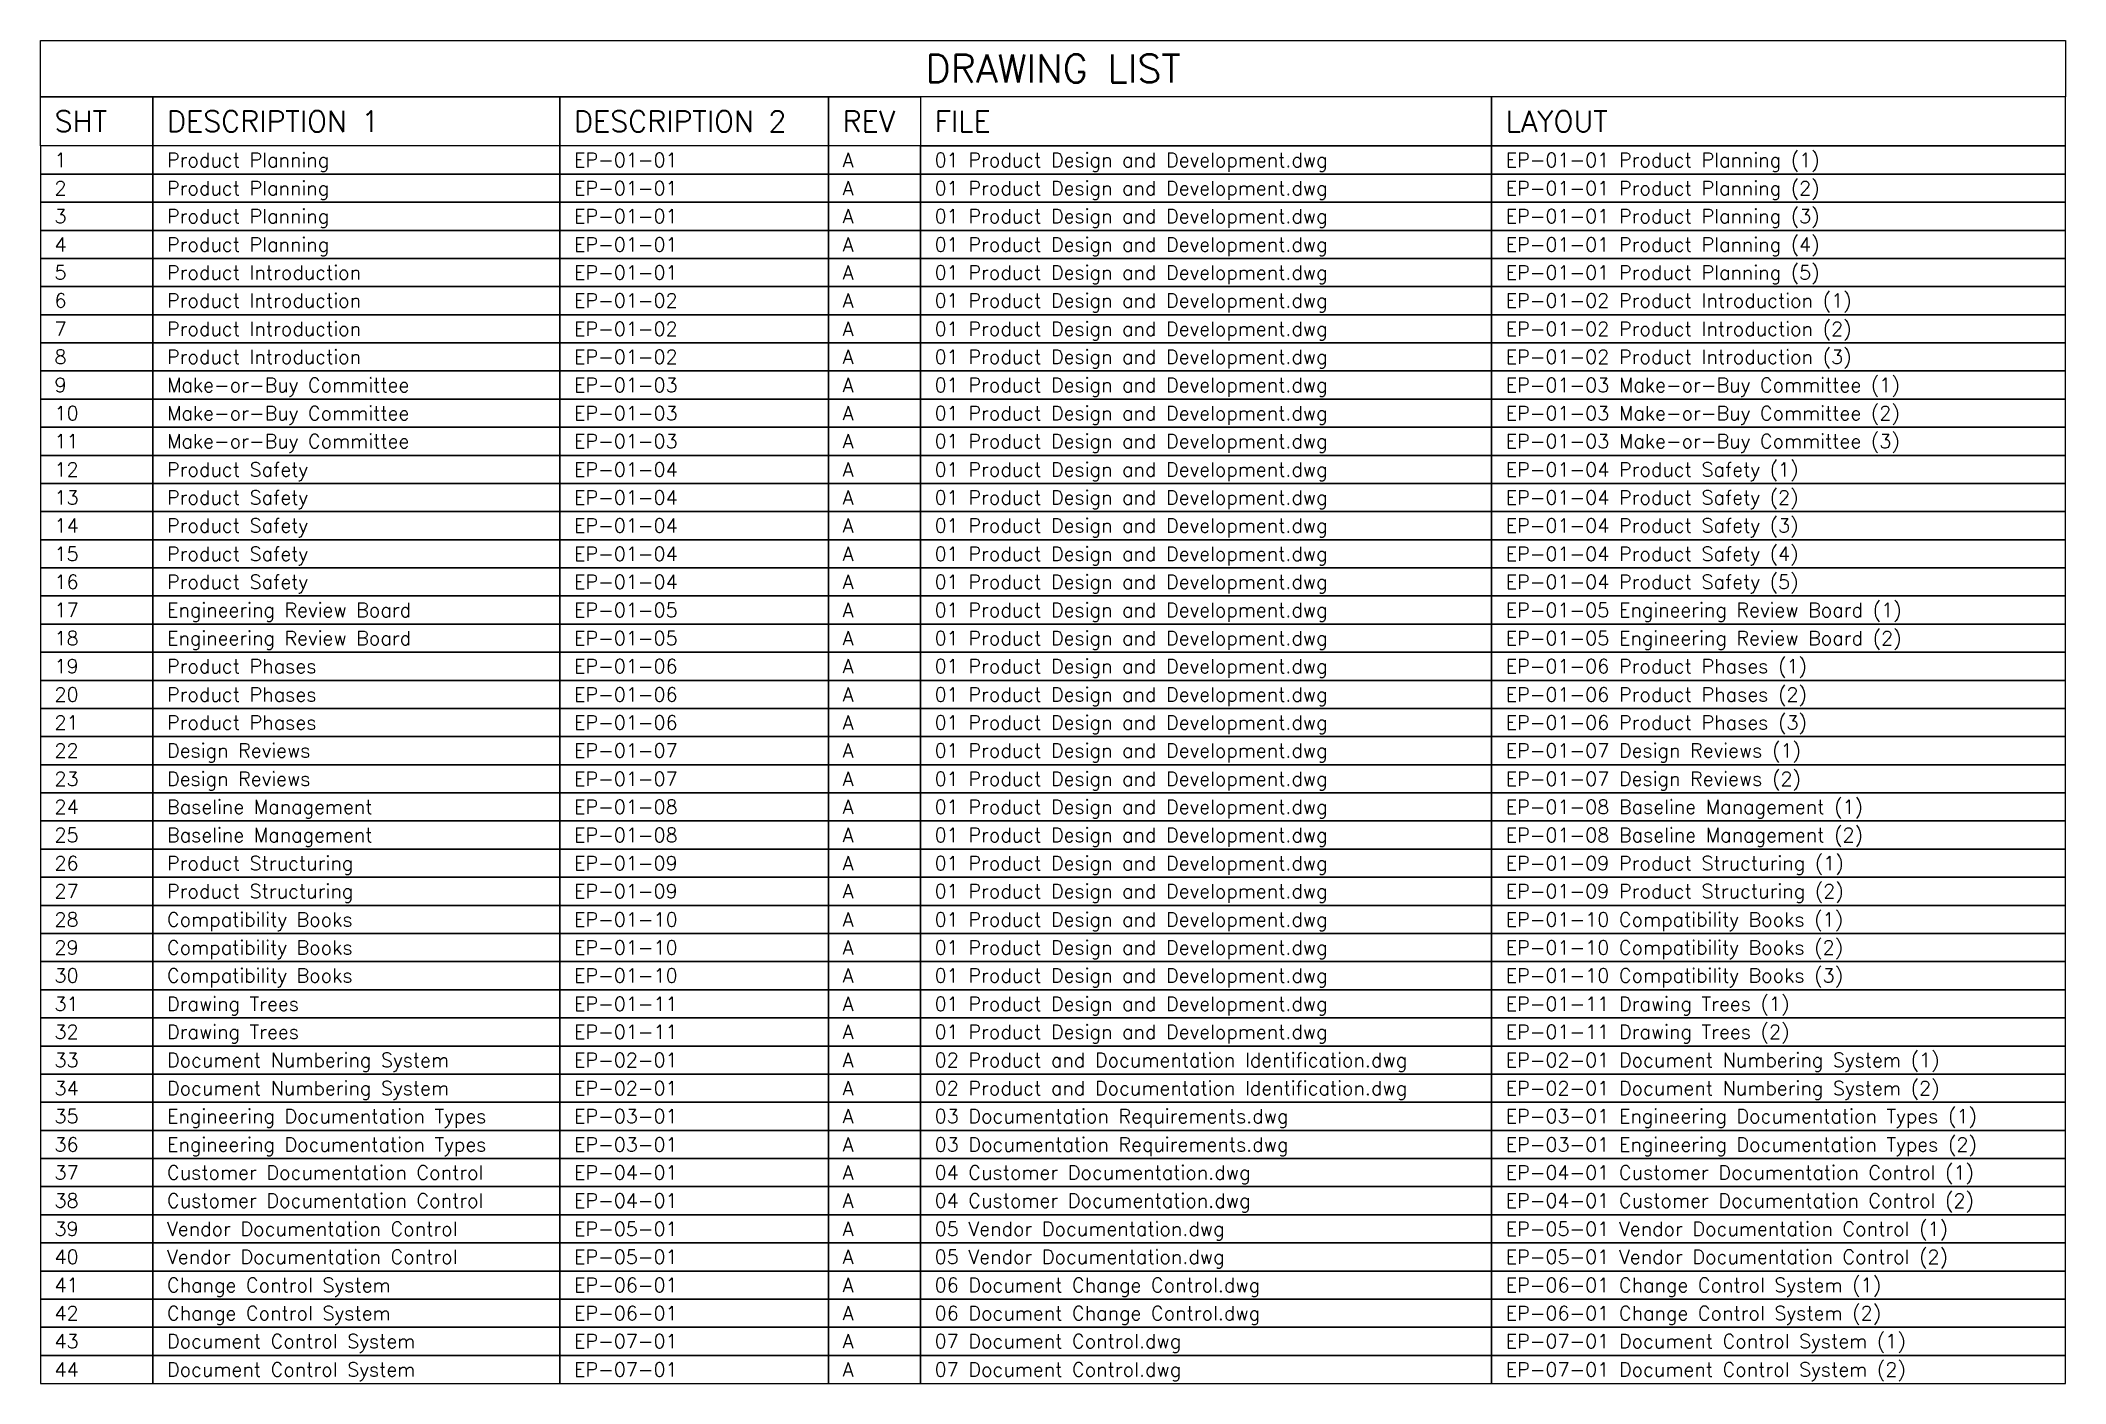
# Model space of a CAD drawing. Header units: inches. Extents: x -2.5 to 15.5, y 0.7 to 12.7.
import ezdxf
from ezdxf.enums import TextEntityAlignment as Align

# ---------------------------------------------------------------- set-up
doc = ezdxf.new("R2010")
doc.units = ezdxf.units.IN
doc.header["$MEASUREMENT"] = 0
doc.styles.get("Standard").update_dxf_attribs({"font": 'simplex.shx'})

msp = doc.modelspace()

# ---------------------------------------------------------------- linework, layer by layer
for points in [[(-2.512, 12.683), (15.49, 12.683), (15.49, 12.183), (-2.512, 12.183)], [(-2.512, 12.183), (-1.512, 12.183), (-1.512, 11.745), (-2.512, 11.745)], [(-1.512, 12.183), (2.106, 12.183), (2.106, 11.745), (-1.512, 11.745)], [(2.106, 12.183), (4.494, 12.183), (4.494, 11.745), (2.106, 11.745)], [(4.494, 12.183), (5.312, 12.183), (5.312, 11.745), (4.494, 11.745)], [(10.388, 12.183), (5.312, 12.183), (5.312, 11.745), (10.388, 11.745)], [(15.49, 12.183), (10.388, 12.183), (10.388, 11.745), (15.49, 11.745)]]:
    msp.add_lwpolyline(points, close=True)
for points in [[(-2.512, 11.745), (-2.512, 11.495), (-1.512, 11.495), (-1.512, 11.745), (-2.512, 11.745)], [(-1.512, 11.745), (-1.512, 11.495), (2.106, 11.495), (2.106, 11.745), (-1.512, 11.745)], [(2.106, 11.745), (2.106, 11.495), (4.494, 11.495), (4.494, 11.745), (2.106, 11.745)], [(4.494, 11.745), (4.494, 11.495), (5.312, 11.495), (5.312, 11.745), (4.494, 11.745)], [(5.312, 11.745), (5.312, 11.495), (10.388, 11.495), (10.388, 11.745), (5.312, 11.745)], [(10.388, 11.745), (10.388, 11.495), (15.49, 11.495), (15.49, 11.745), (10.388, 11.745)], [(-2.512, 11.495), (-2.512, 11.245), (-1.512, 11.245), (-1.512, 11.495), (-2.512, 11.495)], [(-1.512, 11.495), (-1.512, 11.245), (2.106, 11.245), (2.106, 11.495), (-1.512, 11.495)], [(2.106, 11.495), (2.106, 11.245), (4.494, 11.245), (4.494, 11.495), (2.106, 11.495)], [(4.494, 11.495), (4.494, 11.245), (5.312, 11.245), (5.312, 11.495), (4.494, 11.495)], [(5.312, 11.495), (5.312, 11.245), (10.388, 11.245), (10.388, 11.495), (5.312, 11.495)], [(10.388, 11.495), (10.388, 11.245), (15.49, 11.245), (15.49, 11.495), (10.388, 11.495)], [(-2.512, 11.245), (-2.512, 10.995), (-1.512, 10.995), (-1.512, 11.245), (-2.512, 11.245)], [(-1.512, 11.245), (-1.512, 10.995), (2.106, 10.995), (2.106, 11.245), (-1.512, 11.245)], [(2.106, 11.245), (2.106, 10.995), (4.494, 10.995), (4.494, 11.245), (2.106, 11.245)], [(4.494, 11.245), (4.494, 10.995), (5.312, 10.995), (5.312, 11.245), (4.494, 11.245)], [(5.312, 11.245), (5.312, 10.995), (10.388, 10.995), (10.388, 11.245), (5.312, 11.245)], [(10.388, 11.245), (10.388, 10.995), (15.49, 10.995), (15.49, 11.245), (10.388, 11.245)], [(-2.512, 10.995), (-2.512, 10.745), (-1.512, 10.745), (-1.512, 10.995), (-2.512, 10.995)], [(-1.512, 10.995), (-1.512, 10.745), (2.106, 10.745), (2.106, 10.995), (-1.512, 10.995)], [(2.106, 10.995), (2.106, 10.745), (4.494, 10.745), (4.494, 10.995), (2.106, 10.995)], [(4.494, 10.995), (4.494, 10.745), (5.312, 10.745), (5.312, 10.995), (4.494, 10.995)], [(5.312, 10.995), (5.312, 10.745), (10.388, 10.745), (10.388, 10.995), (5.312, 10.995)], [(10.388, 10.995), (10.388, 10.745), (15.49, 10.745), (15.49, 10.995), (10.388, 10.995)], [(-2.512, 10.745), (-2.512, 10.495), (-1.512, 10.495), (-1.512, 10.745), (-2.512, 10.745)], [(-1.512, 10.745), (-1.512, 10.495), (2.106, 10.495), (2.106, 10.745), (-1.512, 10.745)], [(2.106, 10.745), (2.106, 10.495), (4.494, 10.495), (4.494, 10.745), (2.106, 10.745)], [(4.494, 10.745), (4.494, 10.495), (5.312, 10.495), (5.312, 10.745), (4.494, 10.745)], [(5.312, 10.745), (5.312, 10.495), (10.388, 10.495), (10.388, 10.745), (5.312, 10.745)], [(10.388, 10.745), (10.388, 10.495), (15.49, 10.495), (15.49, 10.745), (10.388, 10.745)], [(-2.512, 10.495), (-2.512, 10.245), (-1.512, 10.245), (-1.512, 10.495), (-2.512, 10.495)], [(-1.512, 10.495), (-1.512, 10.245), (2.106, 10.245), (2.106, 10.495), (-1.512, 10.495)], [(2.106, 10.495), (2.106, 10.245), (4.494, 10.245), (4.494, 10.495), (2.106, 10.495)], [(4.494, 10.495), (4.494, 10.245), (5.312, 10.245), (5.312, 10.495), (4.494, 10.495)], [(5.312, 10.495), (5.312, 10.245), (10.388, 10.245), (10.388, 10.495), (5.312, 10.495)], [(10.388, 10.495), (10.388, 10.245), (15.49, 10.245), (15.49, 10.495), (10.388, 10.495)], [(-2.512, 10.245), (-2.512, 9.995), (-1.512, 9.995), (-1.512, 10.245), (-2.512, 10.245)], [(-1.512, 10.245), (-1.512, 9.995), (2.106, 9.995), (2.106, 10.245), (-1.512, 10.245)], [(2.106, 10.245), (2.106, 9.995), (4.494, 9.995), (4.494, 10.245), (2.106, 10.245)], [(4.494, 10.245), (4.494, 9.995), (5.312, 9.995), (5.312, 10.245), (4.494, 10.245)], [(5.312, 10.245), (5.312, 9.995), (10.388, 9.995), (10.388, 10.245), (5.312, 10.245)], [(10.388, 10.245), (10.388, 9.995), (15.49, 9.995), (15.49, 10.245), (10.388, 10.245)], [(-2.512, 9.995), (-2.512, 9.745), (-1.512, 9.745), (-1.512, 9.995), (-2.512, 9.995)], [(-1.512, 9.995), (-1.512, 9.745), (2.106, 9.745), (2.106, 9.995), (-1.512, 9.995)], [(2.106, 9.995), (2.106, 9.745), (4.494, 9.745), (4.494, 9.995), (2.106, 9.995)], [(4.494, 9.995), (4.494, 9.745), (5.312, 9.745), (5.312, 9.995), (4.494, 9.995)], [(5.312, 9.995), (5.312, 9.745), (10.388, 9.745), (10.388, 9.995), (5.312, 9.995)], [(10.388, 9.995), (10.388, 9.745), (15.49, 9.745), (15.49, 9.995), (10.388, 9.995)], [(-2.512, 9.745), (-2.512, 9.495), (-1.512, 9.495), (-1.512, 9.745), (-2.512, 9.745)], [(-1.512, 9.745), (-1.512, 9.495), (2.106, 9.495), (2.106, 9.745), (-1.512, 9.745)], [(2.106, 9.745), (2.106, 9.495), (4.494, 9.495), (4.494, 9.745), (2.106, 9.745)], [(4.494, 9.745), (4.494, 9.495), (5.312, 9.495), (5.312, 9.745), (4.494, 9.745)], [(5.312, 9.745), (5.312, 9.495), (10.388, 9.495), (10.388, 9.745), (5.312, 9.745)], [(10.388, 9.745), (10.388, 9.495), (15.49, 9.495), (15.49, 9.745), (10.388, 9.745)], [(-2.512, 9.495), (-2.512, 9.245), (-1.512, 9.245), (-1.512, 9.495), (-2.512, 9.495)], [(-1.512, 9.495), (-1.512, 9.245), (2.106, 9.245), (2.106, 9.495), (-1.512, 9.495)], [(2.106, 9.495), (2.106, 9.245), (4.494, 9.245), (4.494, 9.495), (2.106, 9.495)], [(4.494, 9.495), (4.494, 9.245), (5.312, 9.245), (5.312, 9.495), (4.494, 9.495)], [(5.312, 9.495), (5.312, 9.245), (10.388, 9.245), (10.388, 9.495), (5.312, 9.495)], [(10.388, 9.495), (10.388, 9.245), (15.49, 9.245), (15.49, 9.495), (10.388, 9.495)], [(-2.512, 9.245), (-2.512, 8.995), (-1.512, 8.995), (-1.512, 9.245), (-2.512, 9.245)], [(-1.512, 9.245), (-1.512, 8.995), (2.106, 8.995), (2.106, 9.245), (-1.512, 9.245)], [(2.106, 9.245), (2.106, 8.995), (4.494, 8.995), (4.494, 9.245), (2.106, 9.245)], [(4.494, 9.245), (4.494, 8.995), (5.312, 8.995), (5.312, 9.245), (4.494, 9.245)], [(5.312, 9.245), (5.312, 8.995), (10.388, 8.995), (10.388, 9.245), (5.312, 9.245)], [(10.388, 9.245), (10.388, 8.995), (15.49, 8.995), (15.49, 9.245), (10.388, 9.245)], [(-2.512, 8.995), (-2.512, 8.745), (-1.512, 8.745), (-1.512, 8.995), (-2.512, 8.995)], [(-1.512, 8.995), (-1.512, 8.745), (2.106, 8.745), (2.106, 8.995), (-1.512, 8.995)], [(2.106, 8.995), (2.106, 8.745), (4.494, 8.745), (4.494, 8.995), (2.106, 8.995)], [(4.494, 8.995), (4.494, 8.745), (5.312, 8.745), (5.312, 8.995), (4.494, 8.995)], [(5.312, 8.995), (5.312, 8.745), (10.388, 8.745), (10.388, 8.995), (5.312, 8.995)], [(10.388, 8.995), (10.388, 8.745), (15.49, 8.745), (15.49, 8.995), (10.388, 8.995)], [(-2.512, 8.745), (-2.512, 8.495), (-1.512, 8.495), (-1.512, 8.745), (-2.512, 8.745)], [(-1.512, 8.745), (-1.512, 8.495), (2.106, 8.495), (2.106, 8.745), (-1.512, 8.745)], [(2.106, 8.745), (2.106, 8.495), (4.494, 8.495), (4.494, 8.745), (2.106, 8.745)], [(4.494, 8.745), (4.494, 8.495), (5.312, 8.495), (5.312, 8.745), (4.494, 8.745)], [(5.312, 8.745), (5.312, 8.495), (10.388, 8.495), (10.388, 8.745), (5.312, 8.745)], [(10.388, 8.745), (10.388, 8.495), (15.49, 8.495), (15.49, 8.745), (10.388, 8.745)], [(-2.512, 8.495), (-2.512, 8.245), (-1.512, 8.245), (-1.512, 8.495), (-2.512, 8.495)], [(-1.512, 8.495), (-1.512, 8.245), (2.106, 8.245), (2.106, 8.495), (-1.512, 8.495)], [(2.106, 8.495), (2.106, 8.245), (4.494, 8.245), (4.494, 8.495), (2.106, 8.495)], [(4.494, 8.495), (4.494, 8.245), (5.312, 8.245), (5.312, 8.495), (4.494, 8.495)], [(5.312, 8.495), (5.312, 8.245), (10.388, 8.245), (10.388, 8.495), (5.312, 8.495)], [(10.388, 8.495), (10.388, 8.245), (15.49, 8.245), (15.49, 8.495), (10.388, 8.495)], [(-2.512, 8.245), (-2.512, 7.995), (-1.512, 7.995), (-1.512, 8.245), (-2.512, 8.245)], [(-1.512, 8.245), (-1.512, 7.995), (2.106, 7.995), (2.106, 8.245), (-1.512, 8.245)], [(2.106, 8.245), (2.106, 7.995), (4.494, 7.995), (4.494, 8.245), (2.106, 8.245)], [(4.494, 8.245), (4.494, 7.995), (5.312, 7.995), (5.312, 8.245), (4.494, 8.245)], [(5.312, 8.245), (5.312, 7.995), (10.388, 7.995), (10.388, 8.245), (5.312, 8.245)], [(10.388, 8.245), (10.388, 7.995), (15.49, 7.995), (15.49, 8.245), (10.388, 8.245)], [(-2.512, 7.995), (-2.512, 7.745), (-1.512, 7.745), (-1.512, 7.995), (-2.512, 7.995)], [(-1.512, 7.995), (-1.512, 7.745), (2.106, 7.745), (2.106, 7.995), (-1.512, 7.995)], [(2.106, 7.995), (2.106, 7.745), (4.494, 7.745), (4.494, 7.995), (2.106, 7.995)], [(4.494, 7.995), (4.494, 7.745), (5.312, 7.745), (5.312, 7.995), (4.494, 7.995)], [(5.312, 7.995), (5.312, 7.745), (10.388, 7.745), (10.388, 7.995), (5.312, 7.995)], [(10.388, 7.995), (10.388, 7.745), (15.49, 7.745), (15.49, 7.995), (10.388, 7.995)], [(-2.512, 7.745), (-2.512, 7.495), (-1.512, 7.495), (-1.512, 7.745), (-2.512, 7.745)], [(-1.512, 7.745), (-1.512, 7.495), (2.106, 7.495), (2.106, 7.745), (-1.512, 7.745)], [(2.106, 7.745), (2.106, 7.495), (4.494, 7.495), (4.494, 7.745), (2.106, 7.745)], [(4.494, 7.745), (4.494, 7.495), (5.312, 7.495), (5.312, 7.745), (4.494, 7.745)], [(5.312, 7.745), (5.312, 7.495), (10.388, 7.495), (10.388, 7.745), (5.312, 7.745)], [(10.388, 7.745), (10.388, 7.495), (15.49, 7.495), (15.49, 7.745), (10.388, 7.745)], [(-2.512, 7.495), (-2.512, 7.245), (-1.512, 7.245), (-1.512, 7.495), (-2.512, 7.495)], [(-1.512, 7.495), (-1.512, 7.245), (2.106, 7.245), (2.106, 7.495), (-1.512, 7.495)], [(2.106, 7.495), (2.106, 7.245), (4.494, 7.245), (4.494, 7.495), (2.106, 7.495)], [(4.494, 7.495), (4.494, 7.245), (5.312, 7.245), (5.312, 7.495), (4.494, 7.495)], [(5.312, 7.495), (5.312, 7.245), (10.388, 7.245), (10.388, 7.495), (5.312, 7.495)], [(10.388, 7.495), (10.388, 7.245), (15.49, 7.245), (15.49, 7.495), (10.388, 7.495)], [(-2.512, 7.245), (-2.512, 6.995), (-1.512, 6.995), (-1.512, 7.245), (-2.512, 7.245)], [(-1.512, 7.245), (-1.512, 6.995), (2.106, 6.995), (2.106, 7.245), (-1.512, 7.245)], [(2.106, 7.245), (2.106, 6.995), (4.494, 6.995), (4.494, 7.245), (2.106, 7.245)], [(4.494, 7.245), (4.494, 6.995), (5.312, 6.995), (5.312, 7.245), (4.494, 7.245)], [(5.312, 7.245), (5.312, 6.995), (10.388, 6.995), (10.388, 7.245), (5.312, 7.245)], [(10.388, 7.245), (10.388, 6.995), (15.49, 6.995), (15.49, 7.245), (10.388, 7.245)], [(-2.512, 6.995), (-2.512, 6.745), (-1.512, 6.745), (-1.512, 6.995), (-2.512, 6.995)], [(-1.512, 6.995), (-1.512, 6.745), (2.106, 6.745), (2.106, 6.995), (-1.512, 6.995)], [(2.106, 6.995), (2.106, 6.745), (4.494, 6.745), (4.494, 6.995), (2.106, 6.995)], [(4.494, 6.995), (4.494, 6.745), (5.312, 6.745), (5.312, 6.995), (4.494, 6.995)], [(5.312, 6.995), (5.312, 6.745), (10.388, 6.745), (10.388, 6.995), (5.312, 6.995)], [(10.388, 6.995), (10.388, 6.745), (15.49, 6.745), (15.49, 6.995), (10.388, 6.995)], [(-2.512, 6.745), (-2.512, 6.495), (-1.512, 6.495), (-1.512, 6.745), (-2.512, 6.745)], [(-1.512, 6.745), (-1.512, 6.495), (2.106, 6.495), (2.106, 6.745), (-1.512, 6.745)], [(2.106, 6.745), (2.106, 6.495), (4.494, 6.495), (4.494, 6.745), (2.106, 6.745)], [(4.494, 6.745), (4.494, 6.495), (5.312, 6.495), (5.312, 6.745), (4.494, 6.745)], [(5.312, 6.745), (5.312, 6.495), (10.388, 6.495), (10.388, 6.745), (5.312, 6.745)], [(10.388, 6.745), (10.388, 6.495), (15.49, 6.495), (15.49, 6.745), (10.388, 6.745)], [(-2.512, 6.495), (-2.512, 6.245), (-1.512, 6.245), (-1.512, 6.495), (-2.512, 6.495)], [(-1.512, 6.495), (-1.512, 6.245), (2.106, 6.245), (2.106, 6.495), (-1.512, 6.495)], [(2.106, 6.495), (2.106, 6.245), (4.494, 6.245), (4.494, 6.495), (2.106, 6.495)], [(4.494, 6.495), (4.494, 6.245), (5.312, 6.245), (5.312, 6.495), (4.494, 6.495)], [(5.312, 6.495), (5.312, 6.245), (10.388, 6.245), (10.388, 6.495), (5.312, 6.495)], [(10.388, 6.495), (10.388, 6.245), (15.49, 6.245), (15.49, 6.495), (10.388, 6.495)], [(-2.512, 6.245), (-2.512, 5.995), (-1.512, 5.995), (-1.512, 6.245), (-2.512, 6.245)], [(-1.512, 6.245), (-1.512, 5.995), (2.106, 5.995), (2.106, 6.245), (-1.512, 6.245)], [(2.106, 6.245), (2.106, 5.995), (4.494, 5.995), (4.494, 6.245), (2.106, 6.245)], [(4.494, 6.245), (4.494, 5.995), (5.312, 5.995), (5.312, 6.245), (4.494, 6.245)], [(5.312, 6.245), (5.312, 5.995), (10.388, 5.995), (10.388, 6.245), (5.312, 6.245)], [(10.388, 6.245), (10.388, 5.995), (15.49, 5.995), (15.49, 6.245), (10.388, 6.245)], [(-2.512, 5.995), (-2.512, 5.745), (-1.512, 5.745), (-1.512, 5.995), (-2.512, 5.995)], [(-1.512, 5.995), (-1.512, 5.745), (2.106, 5.745), (2.106, 5.995), (-1.512, 5.995)], [(2.106, 5.995), (2.106, 5.745), (4.494, 5.745), (4.494, 5.995), (2.106, 5.995)], [(4.494, 5.995), (4.494, 5.745), (5.312, 5.745), (5.312, 5.995), (4.494, 5.995)], [(5.312, 5.995), (5.312, 5.745), (10.388, 5.745), (10.388, 5.995), (5.312, 5.995)], [(10.388, 5.995), (10.388, 5.745), (15.49, 5.745), (15.49, 5.995), (10.388, 5.995)], [(-2.512, 5.745), (-2.512, 5.495), (-1.512, 5.495), (-1.512, 5.745), (-2.512, 5.745)], [(-1.512, 5.745), (-1.512, 5.495), (2.106, 5.495), (2.106, 5.745), (-1.512, 5.745)], [(2.106, 5.745), (2.106, 5.495), (4.494, 5.495), (4.494, 5.745), (2.106, 5.745)], [(4.494, 5.745), (4.494, 5.495), (5.312, 5.495), (5.312, 5.745), (4.494, 5.745)], [(5.312, 5.745), (5.312, 5.495), (10.388, 5.495), (10.388, 5.745), (5.312, 5.745)], [(10.388, 5.745), (10.388, 5.495), (15.49, 5.495), (15.49, 5.745), (10.388, 5.745)], [(-2.512, 5.495), (-2.512, 5.245), (-1.512, 5.245), (-1.512, 5.495), (-2.512, 5.495)], [(-1.512, 5.495), (-1.512, 5.245), (2.106, 5.245), (2.106, 5.495), (-1.512, 5.495)], [(2.106, 5.495), (2.106, 5.245), (4.494, 5.245), (4.494, 5.495), (2.106, 5.495)], [(4.494, 5.495), (4.494, 5.245), (5.312, 5.245), (5.312, 5.495), (4.494, 5.495)], [(5.312, 5.495), (5.312, 5.245), (10.388, 5.245), (10.388, 5.495), (5.312, 5.495)], [(10.388, 5.495), (10.388, 5.245), (15.49, 5.245), (15.49, 5.495), (10.388, 5.495)], [(-2.512, 5.245), (-2.512, 4.995), (-1.512, 4.995), (-1.512, 5.245), (-2.512, 5.245)], [(-1.512, 5.245), (-1.512, 4.995), (2.106, 4.995), (2.106, 5.245), (-1.512, 5.245)], [(2.106, 5.245), (2.106, 4.995), (4.494, 4.995), (4.494, 5.245), (2.106, 5.245)], [(4.494, 5.245), (4.494, 4.995), (5.312, 4.995), (5.312, 5.245), (4.494, 5.245)], [(5.312, 5.245), (5.312, 4.995), (10.388, 4.995), (10.388, 5.245), (5.312, 5.245)], [(10.388, 5.245), (10.388, 4.995), (15.49, 4.995), (15.49, 5.245), (10.388, 5.245)], [(-2.512, 4.995), (-2.512, 4.745), (-1.512, 4.745), (-1.512, 4.995), (-2.512, 4.995)], [(-1.512, 4.995), (-1.512, 4.745), (2.106, 4.745), (2.106, 4.995), (-1.512, 4.995)], [(2.106, 4.995), (2.106, 4.745), (4.494, 4.745), (4.494, 4.995), (2.106, 4.995)], [(4.494, 4.995), (4.494, 4.745), (5.312, 4.745), (5.312, 4.995), (4.494, 4.995)], [(5.312, 4.995), (5.312, 4.745), (10.388, 4.745), (10.388, 4.995), (5.312, 4.995)], [(10.388, 4.995), (10.388, 4.745), (15.49, 4.745), (15.49, 4.995), (10.388, 4.995)], [(-2.512, 4.745), (-2.512, 4.495), (-1.512, 4.495), (-1.512, 4.745), (-2.512, 4.745)], [(-1.512, 4.745), (-1.512, 4.495), (2.106, 4.495), (2.106, 4.745), (-1.512, 4.745)], [(2.106, 4.745), (2.106, 4.495), (4.494, 4.495), (4.494, 4.745), (2.106, 4.745)], [(4.494, 4.745), (4.494, 4.495), (5.312, 4.495), (5.312, 4.745), (4.494, 4.745)], [(5.312, 4.745), (5.312, 4.495), (10.388, 4.495), (10.388, 4.745), (5.312, 4.745)], [(10.388, 4.745), (10.388, 4.495), (15.49, 4.495), (15.49, 4.745), (10.388, 4.745)], [(-2.512, 4.495), (-2.512, 4.245), (-1.512, 4.245), (-1.512, 4.495), (-2.512, 4.495)], [(-1.512, 4.495), (-1.512, 4.245), (2.106, 4.245), (2.106, 4.495), (-1.512, 4.495)], [(2.106, 4.495), (2.106, 4.245), (4.494, 4.245), (4.494, 4.495), (2.106, 4.495)], [(4.494, 4.495), (4.494, 4.245), (5.312, 4.245), (5.312, 4.495), (4.494, 4.495)], [(5.312, 4.495), (5.312, 4.245), (10.388, 4.245), (10.388, 4.495), (5.312, 4.495)], [(10.388, 4.495), (10.388, 4.245), (15.49, 4.245), (15.49, 4.495), (10.388, 4.495)], [(-2.512, 4.245), (-2.512, 3.995), (-1.512, 3.995), (-1.512, 4.245), (-2.512, 4.245)], [(-1.512, 4.245), (-1.512, 3.995), (2.106, 3.995), (2.106, 4.245), (-1.512, 4.245)], [(2.106, 4.245), (2.106, 3.995), (4.494, 3.995), (4.494, 4.245), (2.106, 4.245)], [(4.494, 4.245), (4.494, 3.995), (5.312, 3.995), (5.312, 4.245), (4.494, 4.245)], [(5.312, 4.245), (5.312, 3.995), (10.388, 3.995), (10.388, 4.245), (5.312, 4.245)], [(10.388, 4.245), (10.388, 3.995), (15.49, 3.995), (15.49, 4.245), (10.388, 4.245)], [(-2.512, 3.995), (-2.512, 3.745), (-1.512, 3.745), (-1.512, 3.995), (-2.512, 3.995)], [(-1.512, 3.995), (-1.512, 3.745), (2.106, 3.745), (2.106, 3.995), (-1.512, 3.995)], [(2.106, 3.995), (2.106, 3.745), (4.494, 3.745), (4.494, 3.995), (2.106, 3.995)], [(4.494, 3.995), (4.494, 3.745), (5.312, 3.745), (5.312, 3.995), (4.494, 3.995)], [(5.312, 3.995), (5.312, 3.745), (10.388, 3.745), (10.388, 3.995), (5.312, 3.995)], [(10.388, 3.995), (10.388, 3.745), (15.49, 3.745), (15.49, 3.995), (10.388, 3.995)], [(-2.512, 3.745), (-2.512, 3.495), (-1.512, 3.495), (-1.512, 3.745), (-2.512, 3.745)], [(-1.512, 3.745), (-1.512, 3.495), (2.106, 3.495), (2.106, 3.745), (-1.512, 3.745)], [(2.106, 3.745), (2.106, 3.495), (4.494, 3.495), (4.494, 3.745), (2.106, 3.745)], [(4.494, 3.745), (4.494, 3.495), (5.312, 3.495), (5.312, 3.745), (4.494, 3.745)], [(5.312, 3.745), (5.312, 3.495), (10.388, 3.495), (10.388, 3.745), (5.312, 3.745)], [(10.388, 3.745), (10.388, 3.495), (15.49, 3.495), (15.49, 3.745), (10.388, 3.745)], [(-2.512, 3.495), (-2.512, 3.245), (-1.512, 3.245), (-1.512, 3.495), (-2.512, 3.495)], [(-1.512, 3.495), (-1.512, 3.245), (2.106, 3.245), (2.106, 3.495), (-1.512, 3.495)], [(2.106, 3.495), (2.106, 3.245), (4.494, 3.245), (4.494, 3.495), (2.106, 3.495)], [(4.494, 3.495), (4.494, 3.245), (5.312, 3.245), (5.312, 3.495), (4.494, 3.495)], [(5.312, 3.495), (5.312, 3.245), (10.388, 3.245), (10.388, 3.495), (5.312, 3.495)], [(10.388, 3.495), (10.388, 3.245), (15.49, 3.245), (15.49, 3.495), (10.388, 3.495)], [(-2.512, 3.245), (-2.512, 2.995), (-1.512, 2.995), (-1.512, 3.245), (-2.512, 3.245)], [(-1.512, 3.245), (-1.512, 2.995), (2.106, 2.995), (2.106, 3.245), (-1.512, 3.245)], [(2.106, 3.245), (2.106, 2.995), (4.494, 2.995), (4.494, 3.245), (2.106, 3.245)], [(4.494, 3.245), (4.494, 2.995), (5.312, 2.995), (5.312, 3.245), (4.494, 3.245)], [(5.312, 3.245), (5.312, 2.995), (10.388, 2.995), (10.388, 3.245), (5.312, 3.245)], [(10.388, 3.245), (10.388, 2.995), (15.49, 2.995), (15.49, 3.245), (10.388, 3.245)], [(-2.512, 2.995), (-2.512, 2.745), (-1.512, 2.745), (-1.512, 2.995), (-2.512, 2.995)], [(-1.512, 2.995), (-1.512, 2.745), (2.106, 2.745), (2.106, 2.995), (-1.512, 2.995)], [(2.106, 2.995), (2.106, 2.745), (4.494, 2.745), (4.494, 2.995), (2.106, 2.995)], [(4.494, 2.995), (4.494, 2.745), (5.312, 2.745), (5.312, 2.995), (4.494, 2.995)], [(5.312, 2.995), (5.312, 2.745), (10.388, 2.745), (10.388, 2.995), (5.312, 2.995)], [(10.388, 2.995), (10.388, 2.745), (15.49, 2.745), (15.49, 2.995), (10.388, 2.995)], [(-2.512, 2.745), (-2.512, 2.495), (-1.512, 2.495), (-1.512, 2.745), (-2.512, 2.745)], [(-1.512, 2.745), (-1.512, 2.495), (2.106, 2.495), (2.106, 2.745), (-1.512, 2.745)], [(2.106, 2.745), (2.106, 2.495), (4.494, 2.495), (4.494, 2.745), (2.106, 2.745)], [(4.494, 2.745), (4.494, 2.495), (5.312, 2.495), (5.312, 2.745), (4.494, 2.745)], [(5.312, 2.745), (5.312, 2.495), (10.388, 2.495), (10.388, 2.745), (5.312, 2.745)], [(10.388, 2.745), (10.388, 2.495), (15.49, 2.495), (15.49, 2.745), (10.388, 2.745)], [(-2.512, 2.495), (-2.512, 2.245), (-1.512, 2.245), (-1.512, 2.495), (-2.512, 2.495)], [(-1.512, 2.495), (-1.512, 2.245), (2.106, 2.245), (2.106, 2.495), (-1.512, 2.495)], [(2.106, 2.495), (2.106, 2.245), (4.494, 2.245), (4.494, 2.495), (2.106, 2.495)], [(4.494, 2.495), (4.494, 2.245), (5.312, 2.245), (5.312, 2.495), (4.494, 2.495)], [(5.312, 2.495), (5.312, 2.245), (10.388, 2.245), (10.388, 2.495), (5.312, 2.495)], [(10.388, 2.495), (10.388, 2.245), (15.49, 2.245), (15.49, 2.495), (10.388, 2.495)], [(-2.512, 2.245), (-2.512, 1.995), (-1.512, 1.995), (-1.512, 2.245), (-2.512, 2.245)], [(-1.512, 2.245), (-1.512, 1.995), (2.106, 1.995), (2.106, 2.245), (-1.512, 2.245)], [(2.106, 2.245), (2.106, 1.995), (4.494, 1.995), (4.494, 2.245), (2.106, 2.245)], [(4.494, 2.245), (4.494, 1.995), (5.312, 1.995), (5.312, 2.245), (4.494, 2.245)], [(5.312, 2.245), (5.312, 1.995), (10.388, 1.995), (10.388, 2.245), (5.312, 2.245)], [(10.388, 2.245), (10.388, 1.995), (15.49, 1.995), (15.49, 2.245), (10.388, 2.245)], [(-2.512, 1.995), (-2.512, 1.745), (-1.512, 1.745), (-1.512, 1.995), (-2.512, 1.995)], [(-1.512, 1.995), (-1.512, 1.745), (2.106, 1.745), (2.106, 1.995), (-1.512, 1.995)], [(2.106, 1.995), (2.106, 1.745), (4.494, 1.745), (4.494, 1.995), (2.106, 1.995)], [(4.494, 1.995), (4.494, 1.745), (5.312, 1.745), (5.312, 1.995), (4.494, 1.995)], [(5.312, 1.995), (5.312, 1.745), (10.388, 1.745), (10.388, 1.995), (5.312, 1.995)], [(10.388, 1.995), (10.388, 1.745), (15.49, 1.745), (15.49, 1.995), (10.388, 1.995)], [(-2.512, 1.745), (-2.512, 1.495), (-1.512, 1.495), (-1.512, 1.745), (-2.512, 1.745)], [(-1.512, 1.745), (-1.512, 1.495), (2.106, 1.495), (2.106, 1.745), (-1.512, 1.745)], [(2.106, 1.745), (2.106, 1.495), (4.494, 1.495), (4.494, 1.745), (2.106, 1.745)], [(4.494, 1.745), (4.494, 1.495), (5.312, 1.495), (5.312, 1.745), (4.494, 1.745)], [(5.312, 1.745), (5.312, 1.495), (10.388, 1.495), (10.388, 1.745), (5.312, 1.745)], [(10.388, 1.745), (10.388, 1.495), (15.49, 1.495), (15.49, 1.745), (10.388, 1.745)], [(-2.512, 1.495), (-2.512, 1.245), (-1.512, 1.245), (-1.512, 1.495), (-2.512, 1.495)], [(-1.512, 1.495), (-1.512, 1.245), (2.106, 1.245), (2.106, 1.495), (-1.512, 1.495)], [(2.106, 1.495), (2.106, 1.245), (4.494, 1.245), (4.494, 1.495), (2.106, 1.495)], [(4.494, 1.495), (4.494, 1.245), (5.312, 1.245), (5.312, 1.495), (4.494, 1.495)], [(5.312, 1.495), (5.312, 1.245), (10.388, 1.245), (10.388, 1.495), (5.312, 1.495)], [(10.388, 1.495), (10.388, 1.245), (15.49, 1.245), (15.49, 1.495), (10.388, 1.495)], [(-2.512, 1.245), (-2.512, 0.995), (-1.512, 0.995), (-1.512, 1.245), (-2.512, 1.245)], [(-1.512, 1.245), (-1.512, 0.995), (2.106, 0.995), (2.106, 1.245), (-1.512, 1.245)], [(2.106, 1.245), (2.106, 0.995), (4.494, 0.995), (4.494, 1.245), (2.106, 1.245)], [(4.494, 1.245), (4.494, 0.995), (5.312, 0.995), (5.312, 1.245), (4.494, 1.245)], [(5.312, 1.245), (5.312, 0.995), (10.388, 0.995), (10.388, 1.245), (5.312, 1.245)], [(10.388, 1.245), (10.388, 0.995), (15.49, 0.995), (15.49, 1.245), (10.388, 1.245)], [(-2.512, 0.995), (-2.512, 0.745), (-1.512, 0.745), (-1.512, 0.995), (-2.512, 0.995)], [(-1.512, 0.995), (-1.512, 0.745), (2.106, 0.745), (2.106, 0.995), (-1.512, 0.995)], [(2.106, 0.995), (2.106, 0.745), (4.494, 0.745), (4.494, 0.995), (2.106, 0.995)], [(4.494, 0.995), (4.494, 0.745), (5.312, 0.745), (5.312, 0.995), (4.494, 0.995)], [(5.312, 0.995), (5.312, 0.745), (10.388, 0.745), (10.388, 0.995), (5.312, 0.995)], [(10.388, 0.995), (10.388, 0.745), (15.49, 0.745), (15.49, 0.995), (10.388, 0.995)]]:
    msp.add_lwpolyline(points)

# ---------------------------------------------------------------- texts
msp.add_text('DRAWING LIST', height=0.25).set_placement((6.489, 12.308), align=Align.CENTER)
for s, height, p in [('SHT', 0.1875, (-2.387, 11.87)), ('DESCRIPTION 1', 0.1875, (-1.387, 11.87)), ('DESCRIPTION 2', 0.1875, (2.231, 11.87)), ('REV', 0.1875, (4.619, 11.87)), ('FILE', 0.1875, (5.437, 11.87)), ('LAYOUT', 0.1875, (10.513, 11.87)), ('EP-01-01 Product Planning (1)', 0.125, (10.513, 11.558)), ('1', 0.125, (-2.387, 11.558)), ('Product Planning', 0.125, (-1.387, 11.558)), ('EP-01-01', 0.125, (2.231, 11.558)), ('A', 0.125, (4.619, 11.558)), ('01 Product Design and Development.dwg', 0.125, (5.437, 11.558)), ('2', 0.125, (-2.387, 11.308)), ('Product Planning', 0.125, (-1.387, 11.308)), ('EP-01-01', 0.125, (2.231, 11.308)), ('A', 0.125, (4.619, 11.308)), ('01 Product Design and Development.dwg', 0.125, (5.437, 11.308)), ('EP-01-01 Product Planning (2)', 0.125, (10.513, 11.308)), ('3', 0.125, (-2.387, 11.058)), ('Product Planning', 0.125, (-1.387, 11.058)), ('EP-01-01', 0.125, (2.231, 11.058)), ('A', 0.125, (4.619, 11.058)), ('01 Product Design and Development.dwg', 0.125, (5.437, 11.058)), ('EP-01-01 Product Planning (3)', 0.125, (10.513, 11.058)), ('4', 0.125, (-2.387, 10.808)), ('Product Planning', 0.125, (-1.387, 10.808)), ('EP-01-01', 0.125, (2.231, 10.808)), ('A', 0.125, (4.619, 10.808)), ('01 Product Design and Development.dwg', 0.125, (5.437, 10.808)), ('EP-01-01 Product Planning (4)', 0.125, (10.513, 10.808)), ('5', 0.125, (-2.387, 10.558)), ('Product Introduction', 0.125, (-1.387, 10.558)), ('EP-01-01', 0.125, (2.231, 10.558)), ('A', 0.125, (4.619, 10.558)), ('01 Product Design and Development.dwg', 0.125, (5.437, 10.558)), ('EP-01-01 Product Planning (5)', 0.125, (10.513, 10.558)), ('EP-01-02 Product Introduction (1)', 0.125, (10.513, 10.308)), ('6', 0.125, (-2.387, 10.308)), ('Product Introduction', 0.125, (-1.387, 10.308)), ('EP-01-02', 0.125, (2.231, 10.308)), ('A', 0.125, (4.619, 10.308)), ('01 Product Design and Development.dwg', 0.125, (5.437, 10.308)), ('7', 0.125, (-2.387, 10.058)), ('Product Introduction', 0.125, (-1.387, 10.058)), ('EP-01-02', 0.125, (2.231, 10.058)), ('A', 0.125, (4.619, 10.058)), ('01 Product Design and Development.dwg', 0.125, (5.437, 10.058)), ('EP-01-02 Product Introduction (2)', 0.125, (10.513, 10.058)), ('8', 0.125, (-2.387, 9.808)), ('Product Introduction', 0.125, (-1.387, 9.808)), ('EP-01-02', 0.125, (2.231, 9.808)), ('A', 0.125, (4.619, 9.808)), ('01 Product Design and Development.dwg', 0.125, (5.437, 9.808)), ('EP-01-02 Product Introduction (3)', 0.125, (10.513, 9.808)), ('9', 0.125, (-2.387, 9.558)), ('Make-or-Buy Committee', 0.125, (-1.387, 9.558)), ('EP-01-03', 0.125, (2.231, 9.558)), ('A', 0.125, (4.619, 9.558)), ('01 Product Design and Development.dwg', 0.125, (5.437, 9.558)), ('EP-01-03 Make-or-Buy Committee (1)', 0.125, (10.513, 9.558)), ('10', 0.125, (-2.387, 9.308)), ('Make-or-Buy Committee', 0.125, (-1.387, 9.308)), ('EP-01-03', 0.125, (2.231, 9.308)), ('A', 0.125, (4.619, 9.308)), ('01 Product Design and Development.dwg', 0.125, (5.437, 9.308)), ('EP-01-03 Make-or-Buy Committee (2)', 0.125, (10.513, 9.308)), ('11', 0.125, (-2.387, 9.058)), ('Make-or-Buy Committee', 0.125, (-1.387, 9.058)), ('EP-01-03', 0.125, (2.231, 9.058)), ('A', 0.125, (4.619, 9.058)), ('01 Product Design and Development.dwg', 0.125, (5.437, 9.058)), ('EP-01-03 Make-or-Buy Committee (3)', 0.125, (10.513, 9.058)), ('12', 0.125, (-2.387, 8.808)), ('Product Safety', 0.125, (-1.387, 8.808)), ('EP-01-04', 0.125, (2.231, 8.808)), ('A', 0.125, (4.619, 8.808)), ('01 Product Design and Development.dwg', 0.125, (5.437, 8.808)), ('EP-01-04 Product Safety (1)', 0.125, (10.513, 8.808)), ('13', 0.125, (-2.387, 8.558)), ('Product Safety', 0.125, (-1.387, 8.558)), ('EP-01-04', 0.125, (2.231, 8.558)), ('A', 0.125, (4.619, 8.558)), ('01 Product Design and Development.dwg', 0.125, (5.437, 8.558)), ('EP-01-04 Product Safety (2)', 0.125, (10.513, 8.558)), ('14', 0.125, (-2.387, 8.308)), ('Product Safety', 0.125, (-1.387, 8.308)), ('EP-01-04', 0.125, (2.231, 8.308)), ('A', 0.125, (4.619, 8.308)), ('01 Product Design and Development.dwg', 0.125, (5.437, 8.308)), ('EP-01-04 Product Safety (3)', 0.125, (10.513, 8.308)), ('15', 0.125, (-2.387, 8.058)), ('Product Safety', 0.125, (-1.387, 8.058)), ('EP-01-04', 0.125, (2.231, 8.058)), ('A', 0.125, (4.619, 8.058)), ('01 Product Design and Development.dwg', 0.125, (5.437, 8.058)), ('EP-01-04 Product Safety (4)', 0.125, (10.513, 8.058)), ('16', 0.125, (-2.387, 7.808)), ('Product Safety', 0.125, (-1.387, 7.808)), ('EP-01-04', 0.125, (2.231, 7.808)), ('A', 0.125, (4.619, 7.808)), ('01 Product Design and Development.dwg', 0.125, (5.437, 7.808)), ('EP-01-04 Product Safety (5)', 0.125, (10.513, 7.808)), ('17', 0.125, (-2.387, 7.558)), ('Engineering Review Board', 0.125, (-1.387, 7.558)), ('EP-01-05', 0.125, (2.231, 7.558)), ('A', 0.125, (4.619, 7.558)), ('01 Product Design and Development.dwg', 0.125, (5.437, 7.558)), ('EP-01-05 Engineering Review Board (1)', 0.125, (10.513, 7.558)), ('18', 0.125, (-2.387, 7.308)), ('Engineering Review Board', 0.125, (-1.387, 7.308)), ('EP-01-05', 0.125, (2.231, 7.308)), ('A', 0.125, (4.619, 7.308)), ('01 Product Design and Development.dwg', 0.125, (5.437, 7.308)), ('EP-01-05 Engineering Review Board (2)', 0.125, (10.513, 7.308)), ('EP-01-06 Product Phases (1)', 0.125, (10.513, 7.058)), ('19', 0.125, (-2.387, 7.058)), ('Product Phases', 0.125, (-1.387, 7.058)), ('EP-01-06', 0.125, (2.231, 7.058)), ('A', 0.125, (4.619, 7.058)), ('01 Product Design and Development.dwg', 0.125, (5.437, 7.058)), ('20', 0.125, (-2.387, 6.808)), ('Product Phases', 0.125, (-1.387, 6.808)), ('EP-01-06', 0.125, (2.231, 6.808)), ('A', 0.125, (4.619, 6.808)), ('01 Product Design and Development.dwg', 0.125, (5.437, 6.808)), ('EP-01-06 Product Phases (2)', 0.125, (10.513, 6.808)), ('21', 0.125, (-2.387, 6.558)), ('Product Phases', 0.125, (-1.387, 6.558)), ('EP-01-06', 0.125, (2.231, 6.558)), ('A', 0.125, (4.619, 6.558)), ('01 Product Design and Development.dwg', 0.125, (5.437, 6.558)), ('EP-01-06 Product Phases (3)', 0.125, (10.513, 6.558)), ('22', 0.125, (-2.387, 6.308)), ('Design Reviews', 0.125, (-1.387, 6.308)), ('EP-01-07', 0.125, (2.231, 6.308)), ('A', 0.125, (4.619, 6.308)), ('01 Product Design and Development.dwg', 0.125, (5.437, 6.308)), ('EP-01-07 Design Reviews (1)', 0.125, (10.513, 6.308)), ('23', 0.125, (-2.387, 6.058)), ('Design Reviews', 0.125, (-1.387, 6.058)), ('EP-01-07', 0.125, (2.231, 6.058)), ('A', 0.125, (4.619, 6.058)), ('01 Product Design and Development.dwg', 0.125, (5.437, 6.058)), ('EP-01-07 Design Reviews (2)', 0.125, (10.513, 6.058)), ('EP-01-08 Baseline Management (1)', 0.125, (10.513, 5.808)), ('24', 0.125, (-2.387, 5.808)), ('Baseline Management', 0.125, (-1.387, 5.808)), ('EP-01-08', 0.125, (2.231, 5.808)), ('A', 0.125, (4.619, 5.808)), ('01 Product Design and Development.dwg', 0.125, (5.437, 5.808)), ('25', 0.125, (-2.387, 5.558)), ('Baseline Management', 0.125, (-1.387, 5.558)), ('EP-01-08', 0.125, (2.231, 5.558)), ('A', 0.125, (4.619, 5.558)), ('01 Product Design and Development.dwg', 0.125, (5.437, 5.558)), ('EP-01-08 Baseline Management (2)', 0.125, (10.513, 5.558)), ('26', 0.125, (-2.387, 5.308)), ('Product Structuring', 0.125, (-1.387, 5.308)), ('EP-01-09', 0.125, (2.231, 5.308)), ('A', 0.125, (4.619, 5.308)), ('01 Product Design and Development.dwg', 0.125, (5.437, 5.308)), ('EP-01-09 Product Structuring (1)', 0.125, (10.513, 5.308)), ('27', 0.125, (-2.387, 5.058)), ('Product Structuring', 0.125, (-1.387, 5.058)), ('EP-01-09', 0.125, (2.231, 5.058)), ('A', 0.125, (4.619, 5.058)), ('01 Product Design and Development.dwg', 0.125, (5.437, 5.058)), ('EP-01-09 Product Structuring (2)', 0.125, (10.513, 5.058)), ('28', 0.125, (-2.387, 4.808)), ('Compatibility Books', 0.125, (-1.387, 4.808)), ('EP-01-10', 0.125, (2.231, 4.808)), ('A', 0.125, (4.619, 4.808)), ('01 Product Design and Development.dwg', 0.125, (5.437, 4.808)), ('EP-01-10 Compatibility Books (1)', 0.125, (10.513, 4.808)), ('29', 0.125, (-2.387, 4.558)), ('Compatibility Books', 0.125, (-1.387, 4.558)), ('EP-01-10', 0.125, (2.231, 4.558)), ('A', 0.125, (4.619, 4.558)), ('01 Product Design and Development.dwg', 0.125, (5.437, 4.558)), ('EP-01-10 Compatibility Books (2)', 0.125, (10.513, 4.558)), ('30', 0.125, (-2.387, 4.308)), ('Compatibility Books', 0.125, (-1.387, 4.308)), ('EP-01-10', 0.125, (2.231, 4.308)), ('A', 0.125, (4.619, 4.308)), ('01 Product Design and Development.dwg', 0.125, (5.437, 4.308)), ('EP-01-10 Compatibility Books (3)', 0.125, (10.513, 4.308)), ('31', 0.125, (-2.387, 4.058)), ('Drawing Trees', 0.125, (-1.387, 4.058)), ('EP-01-11', 0.125, (2.231, 4.058)), ('A', 0.125, (4.619, 4.058)), ('01 Product Design and Development.dwg', 0.125, (5.437, 4.058)), ('EP-01-11 Drawing Trees (1)', 0.125, (10.513, 4.058)), ('32', 0.125, (-2.387, 3.808)), ('Drawing Trees', 0.125, (-1.387, 3.808)), ('EP-01-11', 0.125, (2.231, 3.808)), ('A', 0.125, (4.619, 3.808)), ('01 Product Design and Development.dwg', 0.125, (5.437, 3.808)), ('EP-01-11 Drawing Trees (2)', 0.125, (10.513, 3.808)), ('33', 0.125, (-2.387, 3.558)), ('Document Numbering System', 0.125, (-1.387, 3.558)), ('EP-02-01', 0.125, (2.231, 3.558)), ('A', 0.125, (4.619, 3.558)), ('02 Product and Documentation Identification.dwg', 0.125, (5.437, 3.558)), ('EP-02-01 Document Numbering System (1)', 0.125, (10.513, 3.558)), ('34', 0.125, (-2.387, 3.308)), ('Document Numbering System', 0.125, (-1.387, 3.308)), ('EP-02-01', 0.125, (2.231, 3.308)), ('A', 0.125, (4.619, 3.308)), ('02 Product and Documentation Identification.dwg', 0.125, (5.437, 3.308)), ('EP-02-01 Document Numbering System (2)', 0.125, (10.513, 3.308)), ('35', 0.125, (-2.387, 3.058)), ('Engineering Documentation Types', 0.125, (-1.387, 3.058)), ('EP-03-01', 0.125, (2.231, 3.058)), ('A', 0.125, (4.619, 3.058)), ('03 Documentation Requirements.dwg', 0.125, (5.437, 3.058)), ('EP-03-01 Engineering Documentation Types (1)', 0.125, (10.513, 3.058)), ('36', 0.125, (-2.387, 2.808)), ('Engineering Documentation Types', 0.125, (-1.387, 2.808)), ('EP-03-01', 0.125, (2.231, 2.808)), ('A', 0.125, (4.619, 2.808)), ('03 Documentation Requirements.dwg', 0.125, (5.437, 2.808)), ('EP-03-01 Engineering Documentation Types (2)', 0.125, (10.513, 2.808)), ('EP-04-01 Customer Documentation Control (1)', 0.125, (10.513, 2.558)), ('37', 0.125, (-2.387, 2.558)), ('Customer Documentation Control', 0.125, (-1.387, 2.558)), ('EP-04-01', 0.125, (2.231, 2.558)), ('A', 0.125, (4.619, 2.558)), ('04 Customer Documentation.dwg', 0.125, (5.437, 2.558)), ('38', 0.125, (-2.387, 2.308)), ('Customer Documentation Control', 0.125, (-1.387, 2.308)), ('EP-04-01', 0.125, (2.231, 2.308)), ('A', 0.125, (4.619, 2.308)), ('04 Customer Documentation.dwg', 0.125, (5.437, 2.308)), ('EP-04-01 Customer Documentation Control (2)', 0.125, (10.513, 2.308)), ('39', 0.125, (-2.387, 2.058)), ('Vendor Documentation Control', 0.125, (-1.387, 2.058)), ('EP-05-01', 0.125, (2.231, 2.058)), ('A', 0.125, (4.619, 2.058)), ('05 Vendor Documentation.dwg', 0.125, (5.437, 2.058)), ('EP-05-01 Vendor Documentation Control (1)', 0.125, (10.513, 2.058)), ('40', 0.125, (-2.387, 1.808)), ('Vendor Documentation Control', 0.125, (-1.387, 1.808)), ('EP-05-01', 0.125, (2.231, 1.808)), ('A', 0.125, (4.619, 1.808)), ('05 Vendor Documentation.dwg', 0.125, (5.437, 1.808)), ('EP-05-01 Vendor Documentation Control (2)', 0.125, (10.513, 1.808)), ('41', 0.125, (-2.387, 1.558)), ('Change Control System', 0.125, (-1.387, 1.558)), ('EP-06-01', 0.125, (2.231, 1.558)), ('A', 0.125, (4.619, 1.558)), ('06 Document Change Control.dwg', 0.125, (5.437, 1.558)), ('EP-06-01 Change Control System (1)', 0.125, (10.513, 1.558)), ('EP-06-01 Change Control System (2)', 0.125, (10.513, 1.308)), ('42', 0.125, (-2.387, 1.308)), ('Change Control System', 0.125, (-1.387, 1.308)), ('EP-06-01', 0.125, (2.231, 1.308)), ('A', 0.125, (4.619, 1.308)), ('06 Document Change Control.dwg', 0.125, (5.437, 1.308)), ('43', 0.125, (-2.387, 1.058)), ('Document Control System', 0.125, (-1.387, 1.058)), ('EP-07-01', 0.125, (2.231, 1.058)), ('A', 0.125, (4.619, 1.058)), ('07 Document Control.dwg', 0.125, (5.437, 1.058)), ('EP-07-01 Document Control System (1)', 0.125, (10.513, 1.058)), ('44', 0.125, (-2.387, 0.808)), ('Document Control System', 0.125, (-1.387, 0.808)), ('EP-07-01', 0.125, (2.231, 0.808)), ('A', 0.125, (4.619, 0.808)), ('07 Document Control.dwg', 0.125, (5.437, 0.808)), ('EP-07-01 Document Control System (2)', 0.125, (10.513, 0.808))]:
    msp.add_text(s, height=height).set_placement(p)

doc.saveas('drawing.dxf')
